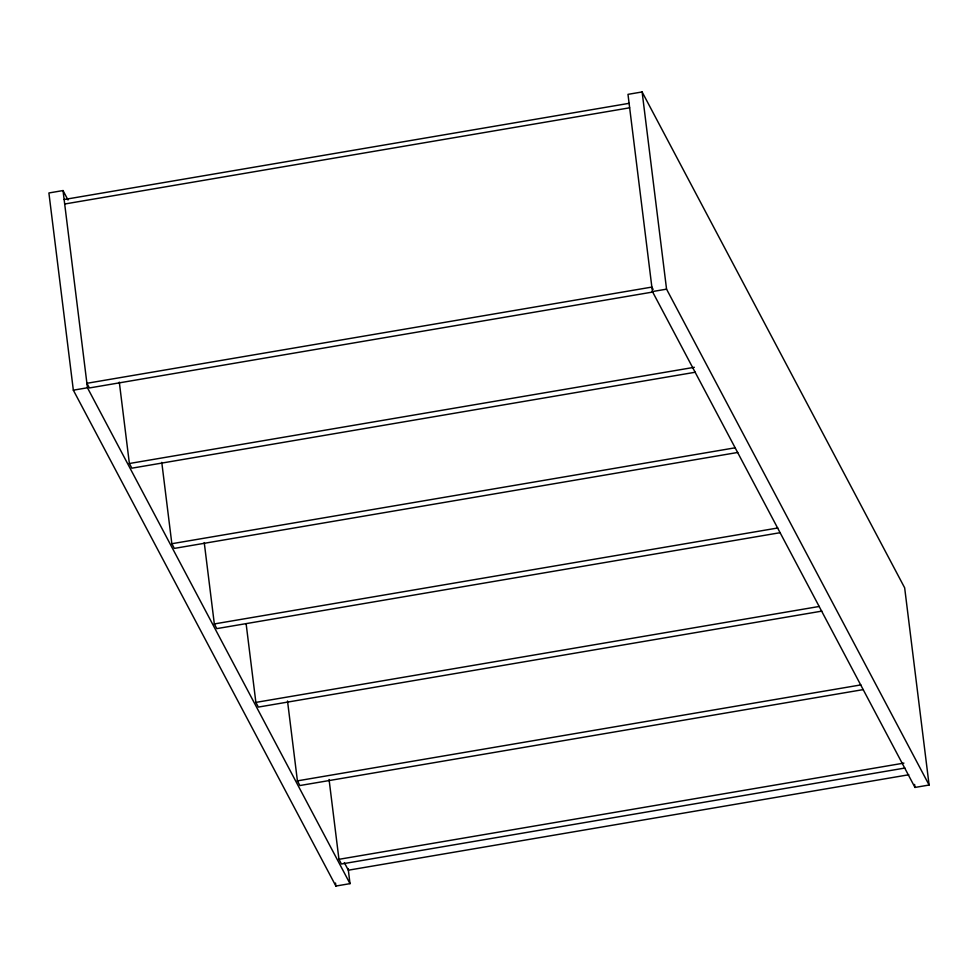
<?xml version="1.0" encoding="UTF-8"?>
<svg xmlns="http://www.w3.org/2000/svg" width="978" height="978" viewBox="0 0 978 978"><rect width="100%" height="100%" fill="white"/><g stroke="black" fill="none" stroke-linecap="round" stroke-linejoin="round"><path stroke-width="1.47" d="M68.02 200.001L63.02 190.563L48.9 192.972L73.338 390.173L335.882 886.044L350.014 883.647L348.144 868.586M642.118 91.956L627.986 94.353L652.424 291.566L914.98 787.437L929.1 785.028L904.662 587.827L642.118 91.956L666.556 289.158L929.1 785.028M64.132 199.524L629.098 103.326M64.695 204.011L629.661 107.8M73.338 390.173L87.458 387.777L350.014 883.647M652.424 291.566L666.556 289.158M652.839 292.019L89.377 387.96L86.908 383.29L651.874 287.08L653.108 289.427M119.304 382.154L129.377 463.511L694.343 367.3M695.309 372.227L131.859 468.181L129.377 463.511M161.773 462.374L171.847 543.719L735.309 447.777M737.791 452.447L174.328 548.401L171.847 543.719M204.243 542.582L214.329 623.94L777.779 527.986M780.261 532.668L216.798 628.622L214.329 623.94M246.163 624.062L255.869 702.4L819.332 606.446M821.801 611.128L258.339 707.082L255.869 702.4M287.52 701.018L297.41 780.86L860.872 684.906M863.342 689.588L299.879 785.542L297.41 780.86M329.06 779.478L338.95 859.32L903.916 763.109M904.882 768.048L341.432 864.002L338.95 859.32M908.794 774.759L348.339 870.2L344.329 862.608M914.601 784.429L914.98 787.437M335.515 883.036L335.882 886.044M63.02 190.563L87.458 387.777"/></g></svg>
